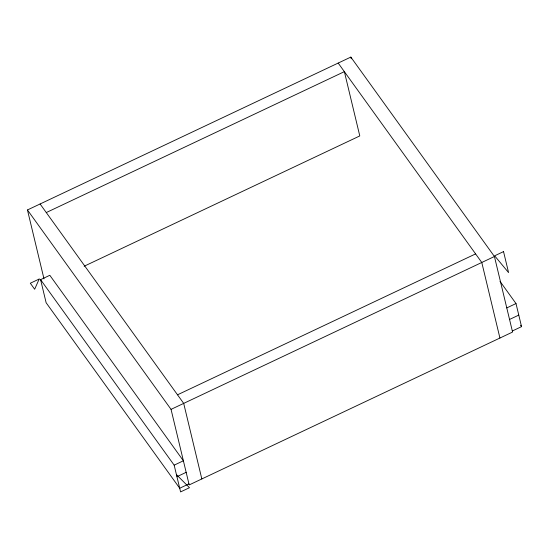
<?xml version="1.0" encoding="UTF-8"?>
<svg xmlns="http://www.w3.org/2000/svg" width="549" height="549" viewBox="0 0 549 549"><rect width="100%" height="100%" fill="white"/><g stroke="black" fill="none" stroke-linecap="round" stroke-linejoin="round"><path stroke-width="0.82" d="M27.45 209.958L350.832 57.089L494.429 256.5L512.574 332.056L189.185 484.925L171.048 409.369L27.45 209.958L43.995 278.871M46.274 212.559L344.367 71.645L359.794 135.926L84.162 266.224M188.938 483.875L179.708 488.239L46.13 302.739L40.585 279.654L49.815 275.289L183.393 460.789L174.163 465.154L180.587 491.911L189.474 487.711L176.428 474.597M177.519 394.806L475.606 253.899M171.048 409.369L494.429 256.5M506.775 307.92L516.005 303.556L499.995 281.321M176.936 476.697L186.166 472.332M509.547 319.463L518.778 315.099M512.32 331.006L521.55 326.641L516.005 303.556M338.184 63.066L481.782 262.477L499.926 338.033M520.548 325.255L521.55 326.641M40.098 203.981L183.695 403.385L201.833 478.948M40.585 279.654L174.163 465.154M350.832 57.089L351.236 58.75M39.199 279.029L34.649 289.254L30.312 283.229L39.199 279.029M503.536 251.607L494.649 255.813L508.573 272.599L503.536 251.607"/></g></svg>
